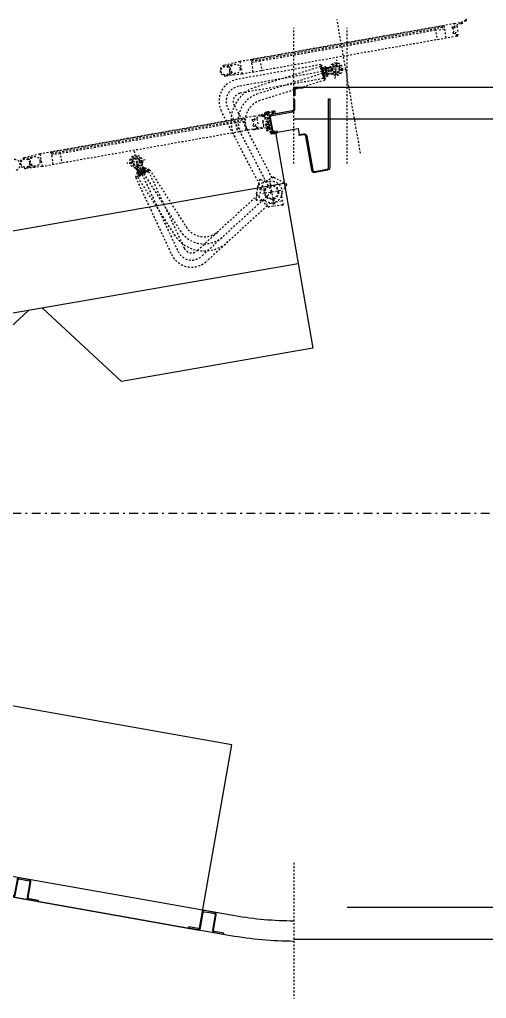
# Model space of a CAD drawing. Header units: millimetres. Extents: x 4061 to 4749, y 69169 to 69366.
# Drawn here: x 4099.3 to 4125.7, y 69170.5 to 69225.6 of the extents above; entities that cross this region are included whole.
import ezdxf

# ---------------------------------------------------------------- set-up
doc = ezdxf.new("R2010")
doc.units = ezdxf.units.MM
doc.header["$LTSCALE"] = 0.1
doc.linetypes.add('DASHDOT', pattern=[1, 0.5, -0.25, 0, -0.25])
doc.layers.get('0').update_dxf_attribs({"color": 6})
doc.layers.add('AXE', color=1, linetype='DASHDOT')
doc.layers.add('Subtire', color=4, linetype='Continuous')

msp = doc.modelspace()

# ---------------------------------------------------------------- linework, layer by layer
msp.add_lwpolyline([(4088.784, 69178.002), (4109.461, 69174.334), (4111.312, 69184.771), (4090.635, 69188.439)], close=True)
at = {"layer": 'AXE'}
for p, q in [((4123.857, 69225.384), (4111.764, 69223.252)), ((4123.857, 69225.384), (4111.764, 69223.252)), ((4114.801, 69217.507), (4114.801, 69225.147)), ((4118.558, 69218.091), (4117.232, 69225.615)), ((4117.801, 69217.507), (4117.801, 69225.147)), ((4122.785, 69225.012), (4123.278, 69225.099)), ((4122.785, 69225.012), (4123.278, 69225.099)), ((4123.247, 69225.277), (4123.372, 69224.568)), ((4123.247, 69225.277), (4123.372, 69224.568)), ((4123.982, 69224.675), (4111.889, 69222.543)), ((4123.982, 69224.675), (4111.889, 69222.543)), ((4122.785, 69225.012), (4112.898, 69223.269)), ((4122.785, 69225.012), (4112.898, 69223.269)), ((4122.771, 69225.091), (4122.878, 69224.481)), ((4122.771, 69225.091), (4122.878, 69224.481)), ((4111.764, 69223.252), (4110.869, 69223.033)), ((4111.764, 69223.252), (4110.869, 69223.033)), ((4116.324, 69223.08), (4111.613, 69222.249)), ((4116.324, 69223.08), (4111.613, 69222.249)), ((4111.764, 69223.252), (4111.889, 69222.543)), ((4111.764, 69223.252), (4111.889, 69222.543)), ((4112.374, 69223.36), (4112.499, 69222.651)), ((4112.374, 69223.36), (4112.499, 69222.651)), ((4112.898, 69223.269), (4112.406, 69223.182)), ((4112.898, 69223.269), (4112.406, 69223.182)), ((4116.298, 69222.966), (4112.656, 69221.818)), ((4116.298, 69222.966), (4112.656, 69221.818)), ((4112.885, 69223.348), (4112.993, 69222.737)), ((4112.885, 69223.348), (4112.993, 69222.737)), ((4116.538, 69222.203), (4116.298, 69222.966)), ((4116.538, 69222.203), (4116.298, 69222.966)), ((4116.31, 69222.928), (4116.367, 69222.946)), ((4116.31, 69222.928), (4116.367, 69222.946)), ((4116.348, 69222.94), (4116.324, 69223.08)), ((4116.348, 69222.94), (4116.324, 69223.08)), ((4116.33, 69223.04), (4116.39, 69223.051)), ((4116.33, 69223.04), (4116.39, 69223.051)), ((4116.462, 69222.292), (4116.348, 69222.94)), ((4116.462, 69222.292), (4116.348, 69222.94)), ((4116.583, 69222.259), (4116.367, 69222.946)), ((4116.583, 69222.259), (4116.367, 69222.946)), ((4116.427, 69222.839), (4116.39, 69223.051)), ((4116.427, 69222.839), (4116.39, 69223.051)), ((4116.578, 69222.962), (4116.421, 69222.934)), ((4116.578, 69222.962), (4116.421, 69222.934)), ((4116.598, 69222.905), (4116.614, 69222.814)), ((4116.598, 69222.905), (4116.614, 69222.814)), ((4116.731, 69222.908), (4116.602, 69222.885)), ((4116.731, 69222.908), (4116.602, 69222.885)), ((4117.135, 69222.302), (4117.227, 69223.348)), ((4117.135, 69222.302), (4117.227, 69223.348)), ((4111.889, 69222.543), (4110.972, 69222.443)), ((4111.889, 69222.543), (4110.972, 69222.443)), ((4117.181, 69222.825), (4111.683, 69221.855)), ((4117.181, 69222.825), (4111.683, 69221.855)), ((4117.181, 69222.825), (4112.777, 69221.436)), ((4117.181, 69222.825), (4112.777, 69221.436)), ((4116.565, 69222.882), (4116.413, 69222.834)), ((4116.565, 69222.882), (4116.413, 69222.834)), ((4116.515, 69222.342), (4116.427, 69222.839)), ((4116.515, 69222.342), (4116.427, 69222.839)), ((4116.441, 69222.816), (4116.588, 69222.842)), ((4116.441, 69222.816), (4116.588, 69222.842)), ((4116.449, 69222.72), (4116.601, 69222.768)), ((4116.449, 69222.72), (4116.601, 69222.768)), ((4116.455, 69222.331), (4116.515, 69222.342)), ((4116.455, 69222.331), (4116.515, 69222.342)), ((4116.483, 69222.58), (4116.64, 69222.608)), ((4116.483, 69222.58), (4116.64, 69222.608)), ((4116.661, 69222.489), (4116.504, 69222.462)), ((4116.661, 69222.489), (4116.504, 69222.462)), ((4116.521, 69222.491), (4116.673, 69222.539)), ((4116.521, 69222.491), (4116.673, 69222.539)), ((4116.709, 69222.424), (4116.557, 69222.376)), ((4116.709, 69222.424), (4116.557, 69222.376)), ((4117.779, 69222.772), (4116.582, 69222.877)), ((4117.779, 69222.772), (4116.582, 69222.877)), ((4116.588, 69222.842), (4116.598, 69222.844)), ((4116.588, 69222.842), (4116.598, 69222.844)), ((4116.593, 69222.828), (4116.647, 69222.656)), ((4116.593, 69222.828), (4116.647, 69222.656)), ((4116.724, 69222.848), (4116.599, 69222.809)), ((4116.724, 69222.848), (4116.599, 69222.809)), ((4116.614, 69222.814), (4116.629, 69222.728)), ((4116.614, 69222.814), (4116.629, 69222.728)), ((4116.661, 69222.55), (4116.629, 69222.728)), ((4116.661, 69222.55), (4116.629, 69222.728)), ((4116.701, 69222.485), (4116.647, 69222.656)), ((4116.701, 69222.485), (4116.647, 69222.656)), ((4116.786, 69222.593), (4116.657, 69222.57)), ((4116.786, 69222.593), (4116.657, 69222.57)), ((4116.82, 69222.543), (4116.695, 69222.504)), ((4116.82, 69222.543), (4116.695, 69222.504)), ((4116.462, 69222.292), (4112.067, 69221.517)), ((4116.462, 69222.292), (4112.067, 69221.517)), ((4116.538, 69222.203), (4112.897, 69221.055)), ((4116.538, 69222.203), (4112.897, 69221.055)), ((4116.526, 69222.241), (4116.583, 69222.259)), ((4116.526, 69222.241), (4116.583, 69222.259)), ((4112.067, 69221.517), (4111.752, 69221.461)), ((4112.067, 69221.517), (4111.752, 69221.461)), ((4111.455, 69220.775), (4111.434, 69220.816)), ((4111.455, 69220.775), (4111.434, 69220.816)), ((4111.455, 69220.775), (4112.193, 69219.356)), ((4111.455, 69220.775), (4112.193, 69219.356)), ((4112.587, 69220.177), (4100.493, 69218.045)), ((4112.587, 69220.177), (4100.493, 69218.045)), ((4112.865, 69216.333), (4110.724, 69220.446)), ((4112.865, 69216.333), (4110.724, 69220.446)), ((4113.543, 69215.897), (4111.079, 69220.631)), ((4113.543, 69215.897), (4111.079, 69220.631)), ((4113.627, 69220.381), (4113.686, 69220.391)), ((4113.627, 69220.381), (4113.686, 69220.391)), ((4111.514, 69219.805), (4101.628, 69218.062)), ((4111.514, 69219.805), (4101.628, 69218.062)), ((4111.5, 69219.884), (4111.608, 69219.274)), ((4111.5, 69219.884), (4111.608, 69219.274)), ((4111.514, 69219.805), (4112.007, 69219.892)), ((4111.514, 69219.805), (4112.007, 69219.892)), ((4111.976, 69220.07), (4112.101, 69219.361)), ((4111.976, 69220.07), (4112.101, 69219.361)), ((4113.011, 69219.846), (4113.523, 69219.936)), ((4113.011, 69219.846), (4113.523, 69219.936)), ((4112.712, 69219.468), (4100.618, 69217.336)), ((4112.712, 69219.468), (4100.618, 69217.336)), ((4113.575, 69216.703), (4112.193, 69219.356)), ((4113.575, 69216.703), (4112.193, 69219.356)), ((4100.493, 69218.045), (4099.598, 69217.826)), ((4100.493, 69218.045), (4099.598, 69217.826)), ((4100.493, 69218.045), (4100.618, 69217.336)), ((4100.493, 69218.045), (4100.618, 69217.336)), ((4101.104, 69218.153), (4101.229, 69217.443)), ((4101.104, 69218.153), (4101.229, 69217.443)), ((4101.628, 69218.062), (4101.135, 69217.975)), ((4101.628, 69218.062), (4101.135, 69217.975)), ((4101.614, 69218.141), (4101.722, 69217.53)), ((4101.614, 69218.141), (4101.722, 69217.53)), ((4105.806, 69218.209), (4106.014, 69217.026)), ((4105.806, 69218.209), (4106.014, 69217.026)), ((4106.427, 69217.709), (4105.393, 69217.527)), ((4106.427, 69217.709), (4105.393, 69217.527)), ((4105.91, 69217.618), (4108.269, 69212.558)), ((4105.91, 69217.618), (4108.391, 69213.723)), ((4105.91, 69217.618), (4108.269, 69212.558)), ((4105.91, 69217.618), (4108.391, 69213.723)), ((4100.618, 69217.336), (4099.701, 69217.236)), ((4100.618, 69217.336), (4099.701, 69217.236)), ((4106.091, 69216.886), (4105.897, 69216.795)), ((4106.091, 69216.886), (4105.897, 69216.795)), ((4105.934, 69216.999), (4106.001, 69216.855)), ((4105.934, 69216.999), (4106.001, 69216.855)), ((4105.946, 69217.161), (4106.002, 69217.043)), ((4105.946, 69217.161), (4106.002, 69217.043)), ((4105.984, 69217.034), (4106.067, 69217.073)), ((4105.984, 69217.034), (4106.067, 69217.073)), ((4106.677, 69217.158), (4106.003, 69216.728)), ((4106.677, 69217.158), (4106.003, 69216.728)), ((4106.611, 69217.187), (4106.004, 69216.8)), ((4106.611, 69217.187), (4106.004, 69216.8)), ((4106.006, 69217.17), (4106.076, 69217.059)), ((4106.006, 69217.17), (4106.076, 69217.059)), ((4106.014, 69217.008), (4106.1, 69216.873)), ((4106.014, 69217.008), (4106.1, 69216.873)), ((4106.611, 69217.062), (4106.015, 69216.784)), ((4106.611, 69217.062), (4106.015, 69216.784)), ((4106.047, 69217.04), (4106.042, 69217.05)), ((4106.047, 69217.04), (4106.042, 69217.05)), ((4106.11, 69216.906), (4106.047, 69217.04)), ((4106.11, 69216.906), (4106.047, 69217.04)), ((4106.059, 69217.049), (4106.211, 69217.145)), ((4106.059, 69217.049), (4106.211, 69217.145)), ((4106.067, 69217.073), (4106.147, 69217.11)), ((4106.067, 69217.073), (4106.147, 69217.11)), ((4106.549, 69217.099), (4106.091, 69216.886)), ((4106.549, 69217.099), (4106.091, 69216.886)), ((4106.201, 69216.938), (4106.115, 69217.072)), ((4106.201, 69216.938), (4106.115, 69217.072)), ((4106.31, 69217.186), (4106.147, 69217.11)), ((4106.31, 69217.186), (4106.147, 69217.11)), ((4106.363, 69217.242), (4106.211, 69217.145)), ((4106.363, 69217.242), (4106.211, 69217.145)), ((4106.236, 69217.297), (4106.292, 69217.178)), ((4106.236, 69217.297), (4106.292, 69217.178)), ((4106.327, 69217.007), (4106.26, 69217.152)), ((4106.327, 69217.007), (4106.26, 69217.152)), ((4106.275, 69217.342), (4106.346, 69217.231)), ((4106.275, 69217.342), (4106.346, 69217.231)), ((4106.403, 69217.067), (4106.318, 69217.201)), ((4106.403, 69217.067), (4106.318, 69217.201)), ((4106.369, 69217.202), (4106.436, 69217.058)), ((4106.369, 69217.202), (4106.436, 69217.058)), ((4106.419, 69217.266), (4106.505, 69217.131)), ((4106.419, 69217.266), (4106.505, 69217.131)), ((4106.574, 69217.045), (4106.549, 69217.099)), ((4106.574, 69217.045), (4106.549, 69217.099)), ((4106.644, 69217.136), (4106.611, 69217.187)), ((4106.644, 69217.136), (4106.611, 69217.187)), ((4106.611, 69217.062), (4108.497, 69213.016)), ((4106.611, 69217.062), (4108.497, 69213.016)), ((4106.677, 69217.158), (4108.729, 69213.938)), ((4106.677, 69217.158), (4108.729, 69213.938)), ((4106.015, 69216.784), (4105.886, 69216.724)), ((4106.015, 69216.784), (4105.886, 69216.724)), ((4105.886, 69216.724), (4107.907, 69212.389)), ((4105.886, 69216.724), (4107.907, 69212.389)), ((4105.922, 69216.741), (4105.897, 69216.795)), ((4105.922, 69216.741), (4105.897, 69216.795)), ((4106.003, 69216.728), (4108.054, 69213.508)), ((4106.003, 69216.728), (4108.054, 69213.508)), ((4106.036, 69216.75), (4106.004, 69216.8)), ((4106.036, 69216.75), (4106.004, 69216.8)), ((4112.834, 69215.635), (4113.121, 69216.544)), ((4112.834, 69215.635), (4113.121, 69216.544)), ((4113.451, 69216.419), (4113.635, 69215.375)), ((4113.451, 69216.419), (4113.635, 69215.375)), ((4113.543, 69215.897), (4109.609, 69212.292)), ((4113.543, 69215.897), (4109.609, 69212.292)), ((4113.153, 69215.984), (4112.759, 69216.071)), ((4113.153, 69215.984), (4112.759, 69216.071)), ((4113.178, 69216.06), (4112.776, 69216.149)), ((4113.178, 69216.06), (4112.776, 69216.149)), ((4114.06, 69215.988), (4113.026, 69215.806)), ((4114.06, 69215.988), (4113.026, 69215.806)), ((4112.757, 69215.719), (4110.551, 69213.698)), ((4112.757, 69215.719), (4110.551, 69213.698)), ((4113.22, 69215.213), (4114.151, 69215.42)), ((4113.22, 69215.213), (4114.151, 69215.42)), ((4113.595, 69215.5), (4113.648, 69215.101)), ((4113.595, 69215.5), (4113.648, 69215.101)), ((4113.674, 69215.519), (4113.727, 69215.111)), ((4113.674, 69215.519), (4113.727, 69215.111)), ((4113.297, 69215.129), (4109.879, 69211.997)), ((4113.297, 69215.129), (4109.879, 69211.997)), ((4109.372, 69212.617), (4110.551, 69213.698)), ((4109.372, 69212.617), (4110.551, 69213.698)), ((4108.497, 69213.016), (4108.632, 69212.727)), ((4108.497, 69213.016), (4108.632, 69212.727)), ((4109.372, 69212.617), (4109.338, 69212.587)), ((4109.372, 69212.617), (4109.338, 69212.587)), ((4114.801, 69178.127), (4114.801, 69170.487))]:
    msp.add_line(p, q, dxfattribs=at)
at = {"layer": 'AXE', "ltscale": 10}
msp.add_line((4061.529, 69197.817), (4266.801, 69197.817), dxfattribs=at)
at = {"layer": 'AXE'}
for points in [[(4112.473, 69223.377), (4123.148, 69225.259), (4123.166, 69225.161), (4112.49, 69223.278)], [(4112.473, 69223.377), (4123.148, 69225.259), (4123.166, 69225.161), (4112.49, 69223.278)], [(4117.163, 69222.626), (4117, 69222.74), (4117.017, 69222.939), (4117.198, 69223.024), (4117.362, 69222.909), (4117.345, 69222.71)], [(4117.163, 69222.626), (4117, 69222.74), (4117.017, 69222.939), (4117.198, 69223.024), (4117.362, 69222.909), (4117.345, 69222.71)], [(4101.202, 69218.17), (4111.877, 69220.052), (4111.895, 69219.954), (4101.219, 69218.071)], [(4101.202, 69218.17), (4111.877, 69220.052), (4111.895, 69219.954), (4101.219, 69218.071)], [(4106.107, 69217.652), (4106.039, 69217.465), (4105.842, 69217.43), (4105.713, 69217.583), (4105.782, 69217.771), (4105.978, 69217.806)], [(4106.107, 69217.652), (4106.039, 69217.465), (4105.842, 69217.43), (4105.713, 69217.583), (4105.782, 69217.771), (4105.978, 69217.806)]]:
    msp.add_lwpolyline(points, close=True, dxfattribs=at)
for points in [[(4124.523, 69225.58), (4124.415, 69225.489, -0.103173), (4124.235, 69225.392), (4124.04, 69225.335, 0.381674), (4123.984, 69225.244), (4124.049, 69224.873, -0.180575), (4124.021, 69224.694, -0.634663), (4123.979, 69224.696), (4123.946, 69224.882), (4123.887, 69224.872), (4123.895, 69224.822), (4123.797, 69224.805), (4123.784, 69224.879, 0.480385), (4123.741, 69225.125), (4123.727, 69225.199), (4123.826, 69225.216), (4123.835, 69225.167), (4123.894, 69225.178), (4123.857, 69225.384), (4124.053, 69225.431), (4124.213, 69225.468, 0.115335), (4124.498, 69225.611, -0.996879)], [(4124.523, 69225.58), (4124.415, 69225.489, -0.103173), (4124.235, 69225.392), (4124.04, 69225.335, 0.381674), (4123.984, 69225.244), (4124.049, 69224.873, -0.180575), (4124.021, 69224.694, -0.634663), (4123.979, 69224.696), (4123.946, 69224.882), (4123.887, 69224.872), (4123.895, 69224.822), (4123.797, 69224.805), (4123.784, 69224.879, 0.480385), (4123.741, 69225.125), (4123.727, 69225.199), (4123.826, 69225.216), (4123.835, 69225.167), (4123.894, 69225.178), (4123.857, 69225.384), (4124.053, 69225.431), (4124.213, 69225.468, 0.115335), (4124.498, 69225.611, -0.996879)], [(4113.253, 69220.373), (4113.144, 69220.282, -0.103173), (4112.964, 69220.185), (4112.769, 69220.128, 0.381674), (4112.713, 69220.037), (4112.778, 69219.666, -0.180575), (4112.75, 69219.487, -0.634663), (4112.708, 69219.489), (4112.675, 69219.675), (4112.616, 69219.665), (4112.625, 69219.615), (4112.526, 69219.598), (4112.513, 69219.672, 0.480385), (4112.47, 69219.918), (4112.457, 69219.992), (4112.555, 69220.009), (4112.564, 69219.96), (4112.623, 69219.97), (4112.587, 69220.177), (4112.782, 69220.224), (4112.942, 69220.261, 0.115335), (4113.227, 69220.404, -0.996879)], [(4113.253, 69220.373), (4113.144, 69220.282, -0.103173), (4112.964, 69220.185), (4112.769, 69220.128, 0.381674), (4112.713, 69220.037), (4112.778, 69219.666, -0.180575), (4112.75, 69219.487, -0.634663), (4112.708, 69219.489), (4112.675, 69219.675), (4112.616, 69219.665), (4112.625, 69219.615), (4112.526, 69219.598), (4112.513, 69219.672, 0.480385), (4112.47, 69219.918), (4112.457, 69219.992), (4112.555, 69220.009), (4112.564, 69219.96), (4112.623, 69219.97), (4112.587, 69220.177), (4112.782, 69220.224), (4112.942, 69220.261, 0.115335), (4113.227, 69220.404, -0.996879)], [(4113.152, 69220.023), (4113.211, 69220.034), (4113.202, 69220.083), (4113.301, 69220.1), (4113.314, 69220.026, 0.480385), (4113.357, 69219.78), (4113.37, 69219.706), (4113.272, 69219.689), (4113.263, 69219.738), (4113.204, 69219.728), (4113.24, 69219.521), (4113.043, 69219.486), (4112.57, 69219.403, -0.97941), (4112.564, 69219.442), (4112.712, 69219.468), (4113.058, 69219.57, 0.381674), (4113.114, 69219.661), (4113.049, 69220.032, -0.168299), (4113.08, 69220.226, -0.71189), (4113.117, 69220.22)], [(4113.152, 69220.023), (4113.211, 69220.034), (4113.202, 69220.083), (4113.301, 69220.1), (4113.314, 69220.026, 0.480385), (4113.357, 69219.78), (4113.37, 69219.706), (4113.272, 69219.689), (4113.263, 69219.738), (4113.204, 69219.728), (4113.24, 69219.521), (4113.043, 69219.486), (4112.57, 69219.403, -0.97941), (4112.564, 69219.442), (4112.712, 69219.468), (4113.058, 69219.57, 0.381674), (4113.114, 69219.661), (4113.049, 69220.032, -0.168299), (4113.08, 69220.226, -0.71189), (4113.117, 69220.22)], [(4113.314, 69220.407, 0.131652), (4113.268, 69220.385), (4113.155, 69220.291, 0.267949), (4113.121, 69220.197), (4113.152, 69220.023), (4113.211, 69220.034), (4113.18, 69220.208, -0.267949), (4113.194, 69220.245), (4113.256, 69220.297, -0.57735), (4113.288, 69220.285), (4113.411, 69219.592), (4113.293, 69219.571), (4113.263, 69219.738), (4113.204, 69219.728), (4113.265, 69219.383, 0.414214), (4113.288, 69219.367), (4113.327, 69219.374), (4113.3, 69219.531), (4113.418, 69219.552), (4113.428, 69219.493), (4113.408, 69219.49), (4113.419, 69219.43), (4113.488, 69219.443), (4113.335, 69220.309, -0.414214), (4113.384, 69220.379), (4113.581, 69220.413, -0.414214), (4113.627, 69220.381), (4113.627, 69220.381), (4113.686, 69220.391), (4113.679, 69220.431, 0.414212), (4113.633, 69220.463), (4113.318, 69220.408)], [(4113.314, 69220.407, 0.131652), (4113.268, 69220.385), (4113.155, 69220.291, 0.267949), (4113.121, 69220.197), (4113.152, 69220.023), (4113.211, 69220.034), (4113.18, 69220.208, -0.267949), (4113.194, 69220.245), (4113.256, 69220.297, -0.57735), (4113.288, 69220.285), (4113.411, 69219.592), (4113.293, 69219.571), (4113.263, 69219.738), (4113.204, 69219.728), (4113.265, 69219.383, 0.414214), (4113.288, 69219.367), (4113.327, 69219.374), (4113.3, 69219.531), (4113.418, 69219.552), (4113.428, 69219.493), (4113.408, 69219.49), (4113.419, 69219.43), (4113.488, 69219.443), (4113.335, 69220.309, -0.414214), (4113.384, 69220.379), (4113.581, 69220.413, -0.414214), (4113.627, 69220.381), (4113.627, 69220.381), (4113.686, 69220.391), (4113.679, 69220.431, 0.414212), (4113.633, 69220.463), (4113.318, 69220.408)], [(4113.813, 69219.175), (4113.66, 69219.148, -0.414214), (4113.521, 69219.245), (4113.334, 69220.309), (4113.393, 69220.319), (4113.581, 69219.256, 0.414214), (4113.65, 69219.207), (4113.802, 69219.234)], [(4113.813, 69219.175), (4113.66, 69219.148, -0.414214), (4113.521, 69219.245), (4113.334, 69220.309), (4113.393, 69220.319), (4113.581, 69219.256, 0.414214), (4113.65, 69219.207), (4113.802, 69219.234)]]:
    msp.add_lwpolyline(points, format="xyb", close=True, dxfattribs=at)
for points in [[(4111.046, 69223.021), (4111.289, 69223.092, 0.158277), (4111.182, 69222.919, 0.144249), (4111.046, 69223.021, 1.072469)], [(4111.046, 69223.021), (4111.289, 69223.092, 0.158277), (4111.182, 69222.919, 0.144249), (4111.046, 69223.021, 1.072469)], [(4111.136, 69222.513), (4111.389, 69222.53, -0.158277), (4111.228, 69222.656, -0.144249), (4111.136, 69222.513, -1.072469)], [(4111.136, 69222.513), (4111.389, 69222.53, -0.158277), (4111.228, 69222.656, -0.144249), (4111.136, 69222.513, -1.072469)], [(4113.581, 69220.413, 0.414217), (4113.556, 69220.379), (4113.562, 69220.348), (4113.759, 69220.383), (4113.755, 69220.404, 0.414214), (4113.662, 69220.469), (4113.633, 69220.463)], [(4113.581, 69220.413, 0.414217), (4113.556, 69220.379), (4113.562, 69220.348), (4113.759, 69220.383), (4113.755, 69220.404, 0.414214), (4113.662, 69220.469), (4113.633, 69220.463)], [(4113.507, 69219.212, 1.085379), (4113.526, 69219.218, 0.117221), (4113.418, 69219.43), (4113.407, 69219.489), (4113.427, 69219.493), (4113.417, 69219.552), (4113.358, 69219.542), (4113.312, 69219.452), (4113.326, 69219.374, -0.232811), (4113.508, 69219.209)], [(4113.507, 69219.212, 1.085379), (4113.526, 69219.218, 0.117221), (4113.418, 69219.43), (4113.407, 69219.489), (4113.427, 69219.493), (4113.417, 69219.552), (4113.358, 69219.542), (4113.312, 69219.452), (4113.326, 69219.374, -0.232811), (4113.508, 69219.209)], [(4099.775, 69217.814), (4100.018, 69217.885, 0.158277), (4099.911, 69217.712, 0.144249), (4099.775, 69217.814, 1.072469)], [(4099.775, 69217.814), (4100.018, 69217.885, 0.158277), (4099.911, 69217.712, 0.144249), (4099.775, 69217.814, 1.072469)], [(4099.866, 69217.306), (4100.118, 69217.323, -0.158277), (4099.958, 69217.448, -0.144249), (4099.866, 69217.306, -1.072469)], [(4099.866, 69217.306), (4100.118, 69217.323, -0.158277), (4099.958, 69217.448, -0.144249), (4099.866, 69217.306, -1.072469)], [(4113.985, 69216.573), (4114.374, 69216.37, -0.440011), (4114.39, 69216.313), (4114.143, 69215.925, -0.639522), (4113.176, 69215.422), (4112.717, 69215.442, -0.440011), (4112.679, 69215.488), (4112.736, 69215.923)], [(4113.985, 69216.573), (4114.374, 69216.37, -0.440011), (4114.39, 69216.313), (4114.143, 69215.925, -0.639522), (4113.176, 69215.422), (4112.717, 69215.442, -0.440011), (4112.679, 69215.488), (4112.736, 69215.923)], [(4112.747, 69216.002), (4112.782, 69216.271, -0.244698), (4112.803, 69216.301), (4113.22, 69216.518), (4113.637, 69216.735, -0.244698), (4113.673, 69216.735), (4113.914, 69216.61)], [(4112.747, 69216.002), (4112.782, 69216.271, -0.244698), (4112.803, 69216.301), (4113.22, 69216.518), (4113.637, 69216.735, -0.244698), (4113.673, 69216.735), (4113.914, 69216.61)], [(4112.776, 69216.149), (4112.871, 69216.577, -0.440011), (4112.922, 69216.607), (4113.361, 69216.469, -0.639522), (4114.097, 69215.666), (4114.196, 69215.217, -0.440011), (4114.162, 69215.168), (4113.727, 69215.111)], [(4112.776, 69216.149), (4112.871, 69216.577, -0.440011), (4112.922, 69216.607), (4113.361, 69216.469, -0.639522), (4114.097, 69215.666), (4114.196, 69215.217, -0.440011), (4114.162, 69215.168), (4113.727, 69215.111)], [(4113.648, 69215.101), (4113.379, 69215.065, -0.244698), (4113.344, 69215.078), (4113.027, 69215.424), (4112.71, 69215.77, -0.244698), (4112.7, 69215.806), (4112.759, 69216.071)], [(4113.648, 69215.101), (4113.379, 69215.065, -0.244698), (4113.344, 69215.078), (4113.027, 69215.424), (4112.71, 69215.77, -0.244698), (4112.7, 69215.806), (4112.759, 69216.071)]]:
    msp.add_lwpolyline(points, format="xyb", dxfattribs=at)
for centre, radius in [((4110.941, 69222.74), 0.24), ((4110.941, 69222.74), 0.24), ((4111.502, 69222.84), 0.27), ((4111.502, 69222.84), 0.27), ((4117.181, 69222.825), 0.36), ((4117.181, 69222.825), 0.36), ((4117.181, 69222.825), 0.3), ((4117.181, 69222.825), 0.3), ((4117.181, 69222.825), 0.22), ((4117.181, 69222.825), 0.22), ((4117.181, 69222.825), 0.2), ((4117.181, 69222.825), 0.2), ((4105.91, 69217.618), 0.36), ((4105.91, 69217.618), 0.36), ((4099.67, 69217.533), 0.24), ((4099.67, 69217.533), 0.24), ((4100.231, 69217.633), 0.27), ((4100.231, 69217.633), 0.27), ((4105.91, 69217.618), 0.3), ((4105.91, 69217.618), 0.3), ((4105.91, 69217.618), 0.22), ((4105.91, 69217.618), 0.22), ((4105.91, 69217.618), 0.2), ((4105.91, 69217.618), 0.2), ((4113.543, 69215.897), 0.4), ((4113.543, 69215.897), 0.4), ((4113.543, 69215.897), 0.36), ((4113.543, 69215.897), 0.36)]:
    msp.add_circle(centre, radius, dxfattribs=at)
for centre, radius, start, end in [((4110.941, 69222.741), 0.3, 103.7749, 276.2294), ((4110.941, 69222.741), 0.3, 103.7749, 276.2294), ((4116.598, 69222.905), 0.18, 170.5288, 201.1805), ((4116.598, 69222.905), 0.18, 170.5288, 201.1805), ((4116.421, 69222.874), 0.18, 350.5288, 29.4712), ((4116.421, 69222.874), 0.18, 350.5288, 29.4712), ((4116.663, 69223.039), 0.2, 287.5, 337.4948), ((4116.663, 69223.039), 0.2, 287.5, 337.4948), ((4116.696, 69223.105), 0.2, 280, 329.9948), ((4116.696, 69223.105), 0.2, 280, 329.9948), ((4116.593, 69222.828), 0.18, 178.0288, 216.9712), ((4116.593, 69222.828), 0.18, 178.0288, 216.9712), ((4116.598, 69222.905), 0.18, 201.2086, 209.4712), ((4116.598, 69222.905), 0.18, 201.2086, 209.4712), ((4117.146, 69222.819), 0.705, 180.1936, 199.8064), ((4117.146, 69222.819), 0.705, 180.1936, 199.8064), ((4117.147, 69222.814), 0.705, 187.6936, 207.3064), ((4117.147, 69222.814), 0.705, 187.6936, 207.3064), ((4116.661, 69222.55), 0.18, 170.5288, 209.4712), ((4116.661, 69222.55), 0.18, 170.5288, 209.4712), ((4116.701, 69222.485), 0.18, 178.0288, 216.9712), ((4116.701, 69222.485), 0.18, 178.0288, 216.9712), ((4116.421, 69222.774), 0.18, 358.0288, 36.9712), ((4116.421, 69222.774), 0.18, 358.0288, 36.9712), ((4115.935, 69222.605), 0.705, 17.0887, 19.8064), ((4115.935, 69222.605), 0.705, 17.0887, 19.8064), ((4115.975, 69222.444), 0.705, 7.6936, 27.3064), ((4115.975, 69222.444), 0.705, 7.6936, 27.3064), ((4115.935, 69222.605), 0.705, 0.1936, 17.0887), ((4115.935, 69222.605), 0.705, 0.1936, 17.0887), ((4116.483, 69222.519), 0.18, 350.5288, 29.4712), ((4116.483, 69222.519), 0.18, 350.5288, 29.4712), ((4116.529, 69222.431), 0.18, 358.0288, 36.9712), ((4116.529, 69222.431), 0.18, 358.0288, 36.9712), ((4116.821, 69222.396), 0.2, 50.0052, 100), ((4116.821, 69222.396), 0.2, 50.0052, 100), ((4116.88, 69222.352), 0.2, 57.5052, 107.5), ((4116.88, 69222.352), 0.2, 57.5052, 107.5), ((4111.83, 69221.022), 1.246, 100, 207.5), ((4111.83, 69221.022), 1.246, 100, 207.5), ((4111.83, 69221.022), 0.846, 100, 207.5), ((4111.83, 69221.022), 0.846, 100, 207.5), ((4113.258, 69219.91), 2, 107.5, 207.5), ((4113.258, 69219.91), 2, 107.5, 207.5), ((4111.83, 69221.022), 0.446, 100, 207.5), ((4111.83, 69221.022), 0.446, 100, 207.5), ((4113.258, 69219.91), 1.6, 107.5, 207.5), ((4113.258, 69219.91), 1.6, 107.5, 207.5), ((4113.258, 69219.91), 1.2, 107.5, 207.5), ((4113.258, 69219.91), 1.2, 107.5, 207.5), ((4099.079, 69217.43), 0.3, 283.7706, 96.2251), ((4099.079, 69217.43), 0.3, 283.7706, 96.2251), ((4099.67, 69217.534), 0.3, 103.7749, 276.2294), ((4099.67, 69217.534), 0.3, 103.7749, 276.2294), ((4106.418, 69217.381), 0.2, 155.0052, 205), ((4106.418, 69217.381), 0.2, 155.0052, 205), ((4106.444, 69217.449), 0.2, 162.5052, 212.5), ((4106.444, 69217.449), 0.2, 162.5052, 212.5), ((4105.765, 69217.077), 0.2, 25, 74.9948), ((4105.765, 69217.077), 0.2, 25, 74.9948), ((4105.837, 69217.063), 0.2, 32.5, 82.4948), ((4105.837, 69217.063), 0.2, 32.5, 82.4948), ((4106.06, 69216.871), 0.18, 95.5288, 134.4712), ((4106.06, 69216.871), 0.18, 95.5288, 134.4712), ((4105.984, 69217.034), 0.18, 275.5288, 306.1805), ((4105.984, 69217.034), 0.18, 275.5288, 306.1805), ((4106.156, 69216.897), 0.18, 103.0288, 141.9712), ((4106.156, 69216.897), 0.18, 103.0288, 141.9712), ((4106.444, 69216.472), 0.705, 122.0887, 124.8064), ((4106.444, 69216.472), 0.705, 122.0887, 124.8064), ((4106.444, 69216.472), 0.705, 105.1936, 122.0887), ((4106.444, 69216.472), 0.705, 105.1936, 122.0887), ((4105.984, 69217.034), 0.18, 306.2086, 314.4712), ((4105.984, 69217.034), 0.18, 306.2086, 314.4712), ((4106.059, 69217.049), 0.18, 283.0288, 321.9712), ((4106.059, 69217.049), 0.18, 283.0288, 321.9712), ((4105.925, 69217.586), 0.705, 285.1936, 304.8064), ((4105.925, 69217.586), 0.705, 285.1936, 304.8064), ((4106.59, 69216.551), 0.705, 112.6936, 132.3064), ((4106.59, 69216.551), 0.705, 112.6936, 132.3064), ((4105.929, 69217.588), 0.705, 292.6936, 312.3064), ((4105.929, 69217.588), 0.705, 292.6936, 312.3064), ((4106.386, 69217.023), 0.18, 95.5288, 134.4712), ((4106.386, 69217.023), 0.18, 95.5288, 134.4712), ((4106.459, 69217.09), 0.18, 103.0288, 141.9712), ((4106.459, 69217.09), 0.18, 103.0288, 141.9712), ((4106.31, 69217.186), 0.18, 275.5288, 314.4712), ((4106.31, 69217.186), 0.18, 275.5288, 314.4712), ((4106.363, 69217.242), 0.18, 283.0288, 321.9712), ((4106.363, 69217.242), 0.18, 283.0288, 321.9712), ((4109.741, 69214.583), 1.6, 212.5, 312.5), ((4109.741, 69214.583), 1.6, 212.5, 312.5), ((4109.741, 69214.583), 1.2, 212.5, 312.5), ((4109.741, 69214.583), 1.2, 212.5, 312.5), ((4109.741, 69214.583), 2, 212.5, 312.5), ((4109.741, 69214.583), 2, 212.5, 312.5), ((4109.037, 69212.916), 0.846, 205, 312.5), ((4109.037, 69212.916), 0.846, 205, 312.5), ((4109.037, 69212.916), 0.446, 205, 312.5), ((4109.037, 69212.916), 0.446, 205, 312.5), ((4109.037, 69212.916), 1.246, 205, 312.5), ((4109.037, 69212.916), 1.246, 205, 312.5)]:
    msp.add_arc(centre, radius, start, end, dxfattribs=at)
at = {"layer": 'Subtire'}
for p, q in [((4114.801, 69221.817), (4258.741, 69221.817)), ((4114.801, 69220.017), (4200.001, 69220.017)), ((4113.776, 69219.169), (4115.864, 69207.112)), ((4113.881, 69219.278), (4115.035, 69219.481)), ((4115.035, 69219.481), (4115.096, 69219.139)), ((4114.258, 69216.385), (4085.858, 69211.39)), ((4115.043, 69211.852), (4098.53, 69209.002)), ((4093.233, 69203.155), (4099.84, 69209.228)), ((4100.629, 69209.357), (4105.09, 69205.228)), ((4115.864, 69207.112), (4105.09, 69205.228)), ((4117.801, 69175.617), (4176.001, 69175.617)), ((4114.801, 69173.817), (4258.741, 69173.817))]:
    msp.add_line(p, q, dxfattribs=at)
for points in [[(4114.801, 69221.317), (4114.801, 69221.697, -0.414214), (4114.921, 69221.817), (4115.301, 69221.817), (4115.301, 69221.757), (4114.921, 69221.757, 0.414214), (4114.861, 69221.697), (4114.861, 69221.317)], [(4114.861, 69220.58), (4114.861, 69221.087), (4114.801, 69221.087), (4114.801, 69220.58, -0.363969), (4114.718, 69220.482), (4113.563, 69220.278, 0.414214), (4113.433, 69220.092), (4113.558, 69219.383, 0.414214), (4113.743, 69219.254), (4113.881, 69219.278), (4113.871, 69219.337), (4113.733, 69219.313, -0.414214), (4113.617, 69219.394), (4113.492, 69220.103, -0.414214), (4113.573, 69220.219), (4114.729, 69220.422, 0.363969)], [(4115.096, 69219.139), (4115.345, 69219.183, -0.414214), (4115.531, 69219.053), (4115.867, 69217.142, 0.414214), (4115.983, 69217.061), (4116.678, 69217.184, 0.36397), (4116.761, 69217.282), (4116.761, 69221.148), (4116.821, 69221.148), (4116.821, 69217.282, -0.36397), (4116.689, 69217.125), (4115.994, 69217.002, -0.414214), (4115.808, 69217.132), (4115.471, 69219.042, 0.414214), (4115.356, 69219.123), (4115.106, 69219.08)], [(4099.605, 69177.164), (4099.88, 69177.114, -0.414214), (4099.929, 69177.045), (4099.773, 69176.178, 0.414214), (4099.87, 69176.039), (4100.402, 69175.944), (4100.412, 69176.003), (4099.881, 69176.098, -0.414214), (4099.832, 69176.168), (4099.988, 69177.034, 0.414214), (4099.891, 69177.173), (4099.615, 69177.223), (4099.34, 69177.272, 0.414214), (4099.2, 69177.175), (4099.045, 69176.309, -0.414214), (4098.975, 69176.261), (4098.444, 69176.356), (4098.433, 69176.297), (4098.965, 69176.202, 0.414214), (4099.104, 69176.298), (4099.259, 69177.165, -0.414214), (4099.329, 69177.213)], [(4110.043, 69175.322), (4110.319, 69175.273, -0.414214), (4110.367, 69175.203), (4110.212, 69174.337, 0.414214), (4110.309, 69174.198), (4110.84, 69174.102), (4110.851, 69174.161), (4110.32, 69174.257, -0.414214), (4110.271, 69174.326), (4110.426, 69175.193, 0.414214), (4110.33, 69175.332), (4110.054, 69175.381), (4109.778, 69175.431, 0.414214), (4109.639, 69175.334), (4109.484, 69174.468, -0.414214), (4109.414, 69174.419), (4108.882, 69174.514), (4108.872, 69174.455), (4109.403, 69174.36, 0.414214), (4109.543, 69174.457), (4109.698, 69175.323, -0.414214), (4109.768, 69175.372)]]:
    msp.add_lwpolyline(points, format="xyb", close=True, dxfattribs=at)
for points in [[(4114.801, 69174.844, -0.043661), (4111.467, 69175.135), (4073.993, 69181.743, -0.36397), (4073.001, 69182.925), (4073.001, 69197.701)], [(4114.801, 69173.701, -0.04276), (4111.227, 69174.02), (4073.753, 69180.669)]]:
    msp.add_lwpolyline(points, format="xyb", dxfattribs=at)

doc.saveas('drawing.dxf')
